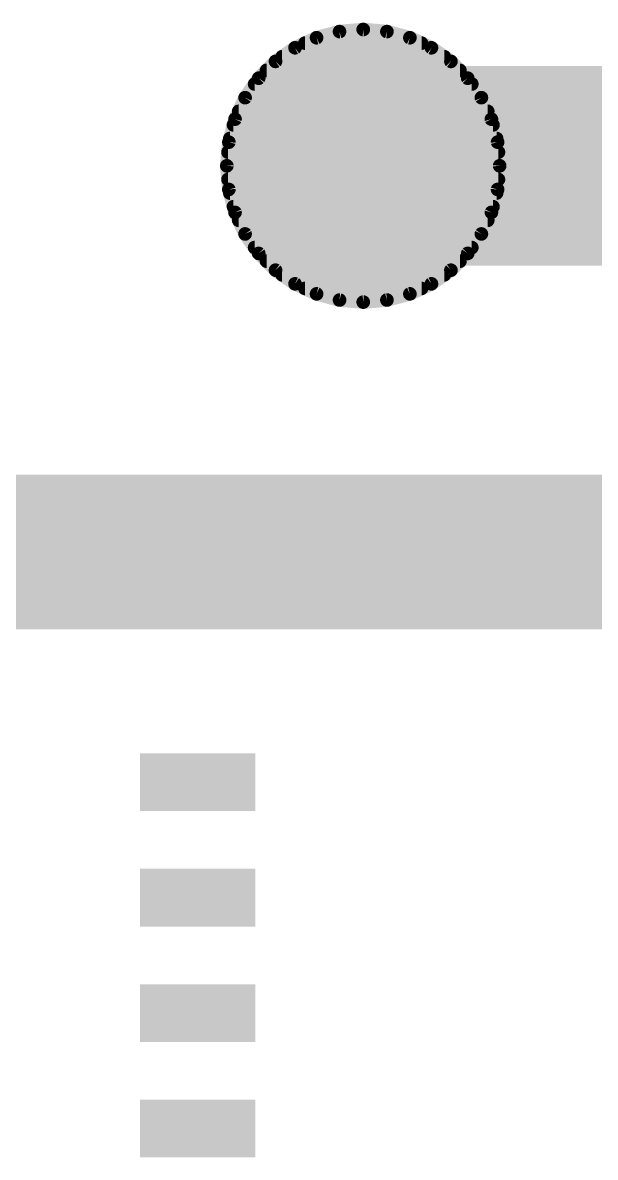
# Model space of a CAD drawing. Extents: x -25.1 to 38.2, y -27.2 to 27.2.
# Drawn here: x -15.74 to -9.45, y 5.59 to 18.08 of the extents above; entities that cross this region are included whole.
import ezdxf

# ---------------------------------------------------------------- set-up
doc = ezdxf.new("R2010")
doc.units = 0
doc.layers.add('29', color=253, linetype='CONTINUOUS')
doc.layers.add('30', color=253, linetype='CONTINUOUS')

# ---------------------------------------------------------------- blocks, each defined once
blk = doc.blocks.new('RECT')
blk.add_solid([(-0.5, -0.5), (0.5, -0.5), (-0.5, 0.5), (0.5, 0.5)])

msp = doc.modelspace()

# ---------------------------------------------------------------- linework, layer by layer
at = {"layer": '29'}
for points, const_width in [([(-12.75, 17.799), (-12.513, 17.9095)], 0.15), ([(-12.513, 17.9095), (-12.2605, 17.9772)], 0.15), ([(-12.2605, 17.9772), (-12, 18)], 0.15), ([(-12, 18), (-11.7395, 17.9772)], 0.15), ([(-11.7395, 17.9772), (-11.487, 17.9095)], 0.15), ([(-11.487, 17.9095), (-11.25, 17.799)], 0.15), ([(-12.9642, 17.6491), (-12.75, 17.799)], 0.15), ([(-12.6407, 17.85), (-11.3593, 17.85)], 0.15), ([(-11.25, 17.799), (-11.0358, 17.6491)], 0.15), ([(-12.8914, 17.7), (-11.1086, 17.7)], 0.15), ([(-13.1491, 17.4642), (-12.9642, 17.6491)], 0.15), ([(-13.0632, 17.55), (-10.9368, 17.55)], 0.15), ([(-11.0358, 17.6491), (-10.8509, 17.4642)], 0.15), ([(-13.299, 17.25), (-13.1491, 17.4642)], 0.15), ([(-10.8509, 17.4642), (-10.701, 17.25)], 0.15), ([(-13.194, 17.4), (-10.806, 17.4)], 0.15), ([(-13.4095, 17.013), (-13.299, 17.25)], 0.15), ([(-13.299, 17.25), (-10.701, 17.25)], 0.15), ([(-10.701, 17.25), (-10.5905, 17.013)], 0.15), ([(-13.369, 17.1), (-10.631, 17.1)], 0.15), ([(-13.4772, 16.7605), (-13.4095, 17.013)], 0.15), ([(-13.4264, 16.95), (-10.5736, 16.95)], 0.15), ([(-10.5905, 17.013), (-10.5228, 16.7605)], 0.15), ([(-13.4666, 16.8), (-10.5334, 16.8)], 0.15), ([(-13.5, 16.5), (-13.4772, 16.7605)], 0.15), ([(-10.5228, 16.7605), (-10.5, 16.5)], 0.15), ([(-13.4869, 16.65), (-10.5131, 16.65)], 0.15), ([(-13.4772, 16.2395), (-13.5, 16.5)], 0.15), ([(-13.5, 16.5), (-10.5, 16.5)], 0.15), ([(-10.5, 16.5), (-10.5228, 16.2395)], 0.15), ([(-13.4869, 16.35), (-10.5131, 16.35)], 0.15), ([(-13.4095, 15.987), (-13.4772, 16.2395)], 0.15), ([(-13.4666, 16.2), (-10.5334, 16.2)], 0.15), ([(-10.5228, 16.2395), (-10.5905, 15.987)], 0.15), ([(-13.4264, 16.05), (-10.5736, 16.05)], 0.15), ([(-13.299, 15.75), (-13.4095, 15.987)], 0.15), ([(-10.5905, 15.987), (-10.701, 15.75)], 0.15), ([(-13.369, 15.9), (-10.631, 15.9)], 0.15), ([(-13.1491, 15.5358), (-13.299, 15.75)], 0.15), ([(-13.299, 15.75), (-10.701, 15.75)], 0.15), ([(-10.701, 15.75), (-10.8509, 15.5358)], 0.15), ([(-13.194, 15.6), (-10.806, 15.6)], 0.15), ([(-12.9642, 15.3509), (-13.1491, 15.5358)], 0.15), ([(-10.8509, 15.5358), (-11.0358, 15.3509)], 0.15), ([(-13.0632, 15.45), (-10.9368, 15.45)], 0.15), ([(-12.75, 15.201), (-12.9642, 15.3509)], 0.15), ([(-12.8914, 15.3), (-11.1086, 15.3)], 0.15), ([(-11.0358, 15.3509), (-11.25, 15.201)], 0.15), ([(-12.513, 15.0905), (-12.75, 15.201)], 0.15), ([(-11.25, 15.201), (-11.487, 15.0905)], 0.15), ([(-12.6407, 15.15), (-11.3593, 15.15)], 0.15), ([(-12.2605, 15.0228), (-12.513, 15.0905)], 0.15), ([(-11.487, 15.0905), (-11.7395, 15.0228)], 0.15), ([(-12, 15), (-12.2605, 15.0228)], 0.15), ([(-11.7395, 15.0228), (-12, 15)], 0.15), ([(-4, 13), (-16, 13)], 0.2), ([(-18.3, 12.8), (-4, 12.8)], 0.2), ([(-18.1, 12.6), (-4, 12.6)], 0.2), ([(-17.9, 12.4), (-4, 12.4)], 0.2), ([(-17.7, 12.2), (-4, 12.2)], 0.2), ([(-17.5, 12), (-4, 12)], 0.2), ([(-17.3, 11.8), (-4, 11.8)], 0.2), ([(-17.1, 11.6), (-4, 11.6)], 0.2), ([(-17, 11.5), (-4, 11.5)], 0.2)]:
    msp.add_lwpolyline(points, dxfattribs=dict(at, const_width=const_width))
at = {"layer": '29', "const_width": 0.075}
for points in [[(-12.5227, 17.9458, 1), (-12.5033, 17.8733)], [(-12.4972, 17.8756, 1), (-12.5289, 17.9435)], [(-12.2637, 18.0146, 1), (-12.2572, 17.9399)], [(-12.2508, 17.941, 1), (-12.2702, 18.0134)], [(-11.9967, 18.0374, 1), (-12.0033, 17.9626)], [(-11.9967, 17.9626, 1), (-12.0033, 18.0374)], [(-11.7298, 18.0134, 1), (-11.7492, 17.941)], [(-11.7428, 17.9399, 1), (-11.7363, 18.0146)], [(-11.4711, 17.9435, 1), (-11.5028, 17.8756)], [(-11.4967, 17.8733, 1), (-11.4773, 17.9458)], [(-12.7658, 17.833, 1), (-12.7342, 17.7651)], [(-12.7285, 17.7683, 1), (-12.7715, 17.8298)], [(-12.6407, 17.8875, 1), (-12.6407, 17.8125)], [(-11.3593, 17.8125, 1), (-11.3593, 17.8875)], [(-11.2285, 17.8298, 1), (-11.2715, 17.7683)], [(-11.2658, 17.7651, 1), (-11.2342, 17.833)], [(-12.8914, 17.7375, 1), (-12.8914, 17.6625)], [(-11.1086, 17.6625, 1), (-11.1086, 17.7375)], [(-13.0632, 17.5875, 1), (-13.0632, 17.5125)], [(-12.9857, 17.6798, 1), (-12.9427, 17.6183)], [(-12.9377, 17.6225, 1), (-12.9907, 17.6756)], [(-11.0093, 17.6756, 1), (-11.0623, 17.6225)], [(-11.0573, 17.6183, 1), (-11.0143, 17.6798)], [(-10.9368, 17.5125, 1), (-10.9368, 17.5875)], [(-13.1756, 17.4907, 1), (-13.1225, 17.4377)], [(-13.1183, 17.4427, 1), (-13.1798, 17.4857)], [(-10.8202, 17.4857, 1), (-10.8817, 17.4427)], [(-10.8775, 17.4377, 1), (-10.8244, 17.4907)], [(-13.194, 17.4375, 1), (-13.194, 17.3625)], [(-10.806, 17.3625, 1), (-10.806, 17.4375)], [(-13.3298, 17.2715, 1), (-13.2683, 17.2285)], [(-13.299, 17.2875, 1), (-13.299, 17.2125)], [(-13.2651, 17.2342, 1), (-13.333, 17.2658)], [(-10.667, 17.2658, 1), (-10.7349, 17.2342)], [(-10.7317, 17.2285, 1), (-10.6702, 17.2715)], [(-10.701, 17.2125, 1), (-10.701, 17.2875)], [(-13.369, 17.1375, 1), (-13.369, 17.0625)], [(-10.631, 17.0625, 1), (-10.631, 17.1375)], [(-13.4264, 16.9875, 1), (-13.4264, 16.9125)], [(-13.4435, 17.0289, 1), (-13.3756, 16.9972)], [(-13.3733, 17.0033, 1), (-13.4458, 17.0227)], [(-10.5542, 17.0227, 1), (-10.6267, 17.0033)], [(-10.6244, 16.9972, 1), (-10.5565, 17.0289)], [(-10.5736, 16.9125, 1), (-10.5736, 16.9875)], [(-13.4666, 16.8375, 1), (-13.4666, 16.7625)], [(-10.5334, 16.7625, 1), (-10.5334, 16.8375)], [(-13.5134, 16.7702, 1), (-13.441, 16.7508)], [(-13.4399, 16.7572, 1), (-13.5146, 16.7637)], [(-10.4854, 16.7637, 1), (-10.5601, 16.7572)], [(-10.559, 16.7508, 1), (-10.4866, 16.7702)], [(-13.4869, 16.6875, 1), (-13.4869, 16.6125)], [(-10.5131, 16.6125, 1), (-10.5131, 16.6875)], [(-13.4626, 16.5033, 1), (-13.5374, 16.4967)], [(-13.5, 16.5375, 1), (-13.5, 16.4625)], [(-13.5374, 16.5033, 1), (-13.4626, 16.4967)], [(-10.4626, 16.4967, 1), (-10.5374, 16.5033)], [(-10.5374, 16.4967, 1), (-10.4626, 16.5033)], [(-10.5, 16.4625, 1), (-10.5, 16.5375)], [(-13.4869, 16.3875, 1), (-13.4869, 16.3125)], [(-10.5131, 16.3125, 1), (-10.5131, 16.3875)], [(-13.441, 16.2492, 1), (-13.5134, 16.2298)], [(-13.5146, 16.2363, 1), (-13.4399, 16.2428)], [(-13.4666, 16.2375, 1), (-13.4666, 16.1625)], [(-10.5601, 16.2428, 1), (-10.4854, 16.2363)], [(-10.4866, 16.2298, 1), (-10.559, 16.2492)], [(-10.5334, 16.1625, 1), (-10.5334, 16.2375)], [(-13.4264, 16.0875, 1), (-13.4264, 16.0125)], [(-10.5736, 16.0125, 1), (-10.5736, 16.0875)], [(-13.3756, 16.0028, 1), (-13.4435, 15.9711)], [(-13.4458, 15.9773, 1), (-13.3733, 15.9967)], [(-10.6267, 15.9967, 1), (-10.5542, 15.9773)], [(-10.5565, 15.9711, 1), (-10.6244, 16.0028)], [(-13.369, 15.9375, 1), (-13.369, 15.8625)], [(-10.631, 15.8625, 1), (-10.631, 15.9375)], [(-13.2683, 15.7715, 1), (-13.3298, 15.7285)], [(-13.299, 15.7875, 1), (-13.299, 15.7125)], [(-13.333, 15.7342, 1), (-13.2651, 15.7658)], [(-10.7349, 15.7658, 1), (-10.667, 15.7342)], [(-10.6702, 15.7285, 1), (-10.7317, 15.7715)], [(-10.701, 15.7125, 1), (-10.701, 15.7875)], [(-13.194, 15.6375, 1), (-13.194, 15.5625)], [(-13.1225, 15.5623, 1), (-13.1756, 15.5093)], [(-10.8244, 15.5093, 1), (-10.8775, 15.5623)], [(-10.806, 15.5625, 1), (-10.806, 15.6375)], [(-13.1798, 15.5143, 1), (-13.1183, 15.5573)], [(-13.0632, 15.4875, 1), (-13.0632, 15.4125)], [(-10.9368, 15.4125, 1), (-10.9368, 15.4875)], [(-10.8817, 15.5573, 1), (-10.8202, 15.5143)], [(-12.9427, 15.3817, 1), (-12.9857, 15.3202)], [(-12.9907, 15.3244, 1), (-12.9377, 15.3775)], [(-12.8914, 15.3375, 1), (-12.8914, 15.2625)], [(-11.1086, 15.2625, 1), (-11.1086, 15.3375)], [(-11.0623, 15.3775, 1), (-11.0093, 15.3244)], [(-11.0143, 15.3202, 1), (-11.0573, 15.3817)], [(-12.7342, 15.2349, 1), (-12.7658, 15.167)], [(-12.7715, 15.1702, 1), (-12.7285, 15.2317)], [(-11.2715, 15.2317, 1), (-11.2285, 15.1702)], [(-11.2342, 15.167, 1), (-11.2658, 15.2349)], [(-12.6407, 15.1875, 1), (-12.6407, 15.1125)], [(-12.5033, 15.1267, 1), (-12.5227, 15.0542)], [(-12.5289, 15.0565, 1), (-12.4972, 15.1244)], [(-11.5028, 15.1244, 1), (-11.4711, 15.0565)], [(-11.4773, 15.0542, 1), (-11.4967, 15.1267)], [(-11.3593, 15.1125, 1), (-11.3593, 15.1875)], [(-12.2572, 15.0601, 1), (-12.2637, 14.9854)], [(-12.2702, 14.9866, 1), (-12.2508, 15.059)], [(-12.0033, 15.0374, 1), (-11.9967, 14.9626)], [(-12.0033, 14.9626, 1), (-11.9967, 15.0374)], [(-11.7492, 15.059, 1), (-11.7298, 14.9866)], [(-11.7363, 14.9854, 1), (-11.7428, 15.0601)]]:
    msp.add_lwpolyline(points, format="xyb", dxfattribs=at)
at = {"layer": '30'}
for points, const_width in [([(-12.513, 17.9095), (-12.75, 17.799)], 0.15), ([(-12.2605, 17.9772), (-12.513, 17.9095)], 0.15), ([(-12, 18), (-12.2605, 17.9772)], 0.15), ([(-11.7395, 17.9772), (-12, 18)], 0.15), ([(-11.487, 17.9095), (-11.7395, 17.9772)], 0.15), ([(-11.25, 17.799), (-11.487, 17.9095)], 0.15), ([(-12.75, 17.799), (-12.9642, 17.6491)], 0.15), ([(-12.6407, 17.85), (-11.3593, 17.85)], 0.15), ([(-11.0358, 17.6491), (-11.25, 17.799)], 0.15), ([(-12.8914, 17.7), (-11.1086, 17.7)], 0.15), ([(-12.9642, 17.6491), (-13.1491, 17.4642)], 0.15), ([(-13.0632, 17.55), (-10.9368, 17.55)], 0.15), ([(-10.8509, 17.4642), (-11.0358, 17.6491)], 0.15), ([(-13.1491, 17.4642), (-13.299, 17.25)], 0.15), ([(-12.5, 17.366), (-12.342, 17.4397)], 0.2), ([(-12.4271, 17.4), (-8.65, 17.4)], 0.2), ([(-12.342, 17.4397), (-12.1736, 17.4848)], 0.2), ([(-12.1736, 17.4848), (-12, 17.5)], 0.2), ([(-12, 17.5), (-8.75, 17.5)], 0.2), ([(-10.701, 17.25), (-10.8509, 17.4642)], 0.15), ([(-13.194, 17.4), (-10.806, 17.4)], 0.15), ([(-12.766, 17.1428), (-12.6428, 17.266)], 0.2), ([(-12.6428, 17.266), (-12.5, 17.366)], 0.2), ([(-13.299, 17.25), (-13.4095, 17.013)], 0.15), ([(-13.299, 17.25), (-10.701, 17.25)], 0.15), ([(-12.866, 17), (-12.766, 17.1428)], 0.2), ([(-12.7088, 17.2), (-8.45, 17.2)], 0.2), ([(-10.5905, 17.013), (-10.701, 17.25)], 0.15), ([(-13.369, 17.1), (-10.631, 17.1)], 0.15), ([(-13.4095, 17.013), (-13.4772, 16.7605)], 0.15), ([(-13.4264, 16.95), (-10.5736, 16.95)], 0.15), ([(-12.9397, 16.842), (-12.866, 17)], 0.2), ([(-12.866, 17), (-8.25, 17)], 0.2), ([(-10.5228, 16.7605), (-10.5905, 17.013)], 0.15), ([(-13.4666, 16.8), (-10.5334, 16.8)], 0.15), ([(-12.9848, 16.6736), (-12.9397, 16.842)], 0.2), ([(-12.951, 16.8), (-8.05, 16.8)], 0.2), ([(-13.4772, 16.7605), (-13.5, 16.5)], 0.15), ([(-13, 16.5), (-12.9848, 16.6736)], 0.2), ([(-10.5, 16.5), (-10.5228, 16.7605)], 0.15), ([(-13.4869, 16.65), (-10.5131, 16.65)], 0.15), ([(-12.9913, 16.6), (-7.85, 16.6)], 0.2), ([(-13.5, 16.5), (-13.4772, 16.2395)], 0.15), ([(-13.5, 16.5), (-10.5, 16.5)], 0.15), ([(-12.9848, 16.3264), (-13, 16.5)], 0.2), ([(-12.9913, 16.4), (-7.65, 16.4)], 0.2), ([(-10.5228, 16.2395), (-10.5, 16.5)], 0.15), ([(-13.4869, 16.35), (-10.5131, 16.35)], 0.15), ([(-12.9397, 16.158), (-12.9848, 16.3264)], 0.2), ([(-13.4772, 16.2395), (-13.4095, 15.987)], 0.15), ([(-13.4666, 16.2), (-10.5334, 16.2)], 0.15), ([(-12.951, 16.2), (-7.45, 16.2)], 0.2), ([(-12.866, 16), (-12.9397, 16.158)], 0.2), ([(-10.5905, 15.987), (-10.5228, 16.2395)], 0.15), ([(-13.4264, 16.05), (-10.5736, 16.05)], 0.15), ([(-13.4095, 15.987), (-13.299, 15.75)], 0.15), ([(-12.766, 15.8572), (-12.866, 16)], 0.2), ([(-12.866, 16), (-7.25, 16)], 0.2), ([(-10.701, 15.75), (-10.5905, 15.987)], 0.15), ([(-13.369, 15.9), (-10.631, 15.9)], 0.15), ([(-12.6428, 15.734), (-12.766, 15.8572)], 0.2), ([(-12.7088, 15.8), (-7.05, 15.8)], 0.2), ([(-13.299, 15.75), (-13.1491, 15.5358)], 0.15), ([(-13.299, 15.75), (-10.701, 15.75)], 0.15), ([(-12.5, 15.634), (-12.6428, 15.734)], 0.2), ([(-10.8509, 15.5358), (-10.701, 15.75)], 0.15), ([(-13.194, 15.6), (-10.806, 15.6)], 0.15), ([(-13.1491, 15.5358), (-12.9642, 15.3509)], 0.15), ([(-12.342, 15.5603), (-12.5, 15.634)], 0.2), ([(-12.4271, 15.6), (-6.85, 15.6)], 0.2), ([(-12.1736, 15.5152), (-12.342, 15.5603)], 0.2), ([(-12, 15.5), (-12.1736, 15.5152)], 0.2), ([(-11.0358, 15.3509), (-10.8509, 15.5358)], 0.15), ([(-13.0632, 15.45), (-10.9368, 15.45)], 0.15), ([(-9, 15.5), (-12, 15.5)], 0.2), ([(-12.9642, 15.3509), (-12.75, 15.201)], 0.15), ([(-12.8914, 15.3), (-11.1086, 15.3)], 0.15), ([(-11.25, 15.201), (-11.0358, 15.3509)], 0.15), ([(-12.75, 15.201), (-12.513, 15.0905)], 0.15), ([(-11.487, 15.0905), (-11.25, 15.201)], 0.15), ([(-12.6407, 15.15), (-11.3593, 15.15)], 0.15), ([(-12.513, 15.0905), (-12.2605, 15.0228)], 0.15), ([(-11.7395, 15.0228), (-11.487, 15.0905)], 0.15), ([(-12.2605, 15.0228), (-12, 15)], 0.15), ([(-12, 15), (-11.7395, 15.0228)], 0.15)]:
    msp.add_lwpolyline(points, dxfattribs=dict(at, const_width=const_width))
for points, const_width in [([(-12.5227, 17.9458, 1), (-12.5033, 17.8733)], 0.075), ([(-12.4972, 17.8756, 1), (-12.5289, 17.9435)], 0.075), ([(-12.2637, 18.0146, 1), (-12.2572, 17.9399)], 0.075), ([(-12.2508, 17.941, 1), (-12.2702, 18.0134)], 0.075), ([(-11.9967, 18.0374, 1), (-12.0033, 17.9626)], 0.075), ([(-11.9967, 17.9626, 1), (-12.0033, 18.0374)], 0.075), ([(-11.7298, 18.0134, 1), (-11.7492, 17.941)], 0.075), ([(-11.7428, 17.9399, 1), (-11.7363, 18.0146)], 0.075), ([(-11.4711, 17.9435, 1), (-11.5028, 17.8756)], 0.075), ([(-11.4967, 17.8733, 1), (-11.4773, 17.9458)], 0.075), ([(-12.7658, 17.833, 1), (-12.7342, 17.7651)], 0.075), ([(-12.7285, 17.7683, 1), (-12.7715, 17.8298)], 0.075), ([(-12.6407, 17.8875, 1), (-12.6407, 17.8125)], 0.075), ([(-11.3593, 17.8125, 1), (-11.3593, 17.8875)], 0.075), ([(-11.2285, 17.8298, 1), (-11.2715, 17.7683)], 0.075), ([(-11.2658, 17.7651, 1), (-11.2342, 17.833)], 0.075), ([(-12.8914, 17.7375, 1), (-12.8914, 17.6625)], 0.075), ([(-11.1086, 17.6625, 1), (-11.1086, 17.7375)], 0.075), ([(-13.0632, 17.5875, 1), (-13.0632, 17.5125)], 0.075), ([(-12.9857, 17.6798, 1), (-12.9427, 17.6183)], 0.075), ([(-12.9377, 17.6225, 1), (-12.9907, 17.6756)], 0.075), ([(-11.0093, 17.6756, 1), (-11.0623, 17.6225)], 0.075), ([(-11.0573, 17.6183, 1), (-11.0143, 17.6798)], 0.075), ([(-10.9368, 17.5125, 1), (-10.9368, 17.5875)], 0.075), ([(-13.1756, 17.4907, 1), (-13.1225, 17.4377)], 0.075), ([(-13.1183, 17.4427, 1), (-13.1798, 17.4857)], 0.075), ([(-12.4271, 17.45, 1), (-12.4271, 17.35)], 0.1), ([(-12.355, 17.488, 1), (-12.3291, 17.3914)], 0.1), ([(-12.3209, 17.3944, 1), (-12.3631, 17.485)], 0.1), ([(-12.178, 17.5346, 1), (-12.1693, 17.435)], 0.1), ([(-12.1607, 17.4365, 1), (-12.1866, 17.5331)], 0.1), ([(-12, 17.55, 1), (-12, 17.45)], 0.1), ([(-11.9956, 17.4502, 1), (-12.0044, 17.5498)], 0.1), ([(-10.8202, 17.4857, 1), (-10.8817, 17.4427)], 0.075), ([(-10.8775, 17.4377, 1), (-10.8244, 17.4907)], 0.075), ([(-13.194, 17.4375, 1), (-13.194, 17.3625)], 0.075), ([(-12.6074, 17.2307, 1), (-12.6781, 17.3014)], 0.1), ([(-12.5211, 17.4113, 1), (-12.4789, 17.3207)], 0.1), ([(-12.4713, 17.3251, 1), (-12.5287, 17.407)], 0.1), ([(-10.806, 17.3625, 1), (-10.806, 17.4375)], 0.075), ([(-13.3298, 17.2715, 1), (-13.2683, 17.2285)], 0.075), ([(-13.299, 17.2875, 1), (-13.299, 17.2125)], 0.075), ([(-13.2651, 17.2342, 1), (-13.333, 17.2658)], 0.075), ([(-12.7251, 17.1141, 1), (-12.807, 17.1715)], 0.1), ([(-12.7088, 17.25, 1), (-12.7088, 17.15)], 0.1), ([(-12.6715, 17.307, 1), (-12.6141, 17.2251)], 0.1), ([(-10.667, 17.2658, 1), (-10.7349, 17.2342)], 0.075), ([(-10.7317, 17.2285, 1), (-10.6702, 17.2715)], 0.075), ([(-10.701, 17.2125, 1), (-10.701, 17.2875)], 0.075), ([(-13.369, 17.1375, 1), (-13.369, 17.0625)], 0.075), ([(-12.8014, 17.1781, 1), (-12.7307, 17.1074)], 0.1), ([(-10.631, 17.0625, 1), (-10.631, 17.1375)], 0.075), ([(-13.4264, 16.9875, 1), (-13.4264, 16.9125)], 0.075), ([(-13.4435, 17.0289, 1), (-13.3756, 16.9972)], 0.075), ([(-13.3733, 17.0033, 1), (-13.4458, 17.0227)], 0.075), ([(-12.907, 17.0287, 1), (-12.8251, 16.9713)], 0.1), ([(-12.866, 17.05, 1), (-12.866, 16.95)], 0.1), ([(-12.8207, 16.9789, 1), (-12.9113, 17.0211)], 0.1), ([(-10.5542, 17.0227, 1), (-10.6267, 17.0033)], 0.075), ([(-10.6244, 16.9972, 1), (-10.5565, 17.0289)], 0.075), ([(-10.5736, 16.9125, 1), (-10.5736, 16.9875)], 0.075), ([(-13.4666, 16.8375, 1), (-13.4666, 16.7625)], 0.075), ([(-12.951, 16.85, 1), (-12.951, 16.75)], 0.1), ([(-12.985, 16.8631, 1), (-12.8944, 16.8209)], 0.1), ([(-12.8914, 16.8291, 1), (-12.988, 16.855)], 0.1), ([(-10.5334, 16.7625, 1), (-10.5334, 16.8375)], 0.075), ([(-13.5134, 16.7702, 1), (-13.441, 16.7508)], 0.075), ([(-13.4399, 16.7572, 1), (-13.5146, 16.7637)], 0.075), ([(-13.0331, 16.6866, 1), (-12.9365, 16.6607)], 0.1), ([(-12.935, 16.6693, 1), (-13.0346, 16.678)], 0.1), ([(-10.4854, 16.7637, 1), (-10.5601, 16.7572)], 0.075), ([(-10.559, 16.7508, 1), (-10.4866, 16.7702)], 0.075), ([(-13.4869, 16.6875, 1), (-13.4869, 16.6125)], 0.075), ([(-12.9913, 16.65, 1), (-12.9913, 16.55)], 0.1), ([(-10.5131, 16.6125, 1), (-10.5131, 16.6875)], 0.075), ([(-13.4626, 16.5033, 1), (-13.5374, 16.4967)], 0.075), ([(-13.5, 16.5375, 1), (-13.5, 16.4625)], 0.075), ([(-13.5374, 16.5033, 1), (-13.4626, 16.4967)], 0.075), ([(-12.9502, 16.5044, 1), (-13.0498, 16.4956)], 0.1), ([(-13.0498, 16.5044, 1), (-12.9502, 16.4956)], 0.1), ([(-12.9913, 16.45, 1), (-12.9913, 16.35)], 0.1), ([(-10.4626, 16.4967, 1), (-10.5374, 16.5033)], 0.075), ([(-10.5374, 16.4967, 1), (-10.4626, 16.5033)], 0.075), ([(-10.5, 16.4625, 1), (-10.5, 16.5375)], 0.075), ([(-13.4869, 16.3875, 1), (-13.4869, 16.3125)], 0.075), ([(-12.9365, 16.3393, 1), (-13.0331, 16.3134)], 0.1), ([(-13.0346, 16.322, 1), (-12.935, 16.3307)], 0.1), ([(-10.5131, 16.3125, 1), (-10.5131, 16.3875)], 0.075), ([(-13.441, 16.2492, 1), (-13.5134, 16.2298)], 0.075), ([(-13.5146, 16.2363, 1), (-13.4399, 16.2428)], 0.075), ([(-13.4666, 16.2375, 1), (-13.4666, 16.1625)], 0.075), ([(-12.951, 16.25, 1), (-12.951, 16.15)], 0.1), ([(-12.8944, 16.1791, 1), (-12.985, 16.1369)], 0.1), ([(-10.5601, 16.2428, 1), (-10.4854, 16.2363)], 0.075), ([(-10.4866, 16.2298, 1), (-10.559, 16.2492)], 0.075), ([(-10.5334, 16.1625, 1), (-10.5334, 16.2375)], 0.075), ([(-13.4264, 16.0875, 1), (-13.4264, 16.0125)], 0.075), ([(-12.988, 16.145, 1), (-12.8914, 16.1709)], 0.1), ([(-10.5736, 16.0125, 1), (-10.5736, 16.0875)], 0.075), ([(-13.3756, 16.0028, 1), (-13.4435, 15.9711)], 0.075), ([(-13.4458, 15.9773, 1), (-13.3733, 15.9967)], 0.075), ([(-12.8251, 16.0287, 1), (-12.907, 15.9713)], 0.1), ([(-12.866, 16.05, 1), (-12.866, 15.95)], 0.1), ([(-12.9113, 15.9789, 1), (-12.8207, 16.0211)], 0.1), ([(-10.6267, 15.9967, 1), (-10.5542, 15.9773)], 0.075), ([(-10.5565, 15.9711, 1), (-10.6244, 16.0028)], 0.075), ([(-13.369, 15.9375, 1), (-13.369, 15.8625)], 0.075), ([(-12.7307, 15.8926, 1), (-12.8014, 15.8219)], 0.1), ([(-12.807, 15.8285, 1), (-12.7251, 15.8859)], 0.1), ([(-12.7088, 15.85, 1), (-12.7088, 15.75)], 0.1), ([(-10.631, 15.8625, 1), (-10.631, 15.9375)], 0.075), ([(-13.2683, 15.7715, 1), (-13.3298, 15.7285)], 0.075), ([(-13.299, 15.7875, 1), (-13.299, 15.7125)], 0.075), ([(-13.333, 15.7342, 1), (-13.2651, 15.7658)], 0.075), ([(-12.6141, 15.7749, 1), (-12.6715, 15.693)], 0.1), ([(-12.6781, 15.6986, 1), (-12.6074, 15.7693)], 0.1), ([(-10.7349, 15.7658, 1), (-10.667, 15.7342)], 0.075), ([(-10.6702, 15.7285, 1), (-10.7317, 15.7715)], 0.075), ([(-10.701, 15.7125, 1), (-10.701, 15.7875)], 0.075), ([(-13.194, 15.6375, 1), (-13.194, 15.5625)], 0.075), ([(-13.1225, 15.5623, 1), (-13.1756, 15.5093)], 0.075), ([(-12.4789, 15.6793, 1), (-12.5211, 15.5887)], 0.1), ([(-12.5287, 15.593, 1), (-12.4713, 15.6749)], 0.1), ([(-12.4271, 15.65, 1), (-12.4271, 15.55)], 0.1), ([(-12.3291, 15.6086, 1), (-12.355, 15.512)], 0.1), ([(-12.3631, 15.515, 1), (-12.3209, 15.6056)], 0.1), ([(-12.1693, 15.565, 1), (-12.178, 15.4654)], 0.1), ([(-12.1866, 15.4669, 1), (-12.1607, 15.5635)], 0.1), ([(-10.8244, 15.5093, 1), (-10.8775, 15.5623)], 0.075), ([(-10.806, 15.5625, 1), (-10.806, 15.6375)], 0.075), ([(-13.1798, 15.5143, 1), (-13.1183, 15.5573)], 0.075), ([(-13.0632, 15.4875, 1), (-13.0632, 15.4125)], 0.075), ([(-12, 15.55, 1), (-12, 15.45)], 0.1), ([(-12.0044, 15.4502, 1), (-11.9956, 15.5498)], 0.1), ([(-10.9368, 15.4125, 1), (-10.9368, 15.4875)], 0.075), ([(-10.8817, 15.5573, 1), (-10.8202, 15.5143)], 0.075), ([(-12.9427, 15.3817, 1), (-12.9857, 15.3202)], 0.075), ([(-12.9907, 15.3244, 1), (-12.9377, 15.3775)], 0.075), ([(-12.8914, 15.3375, 1), (-12.8914, 15.2625)], 0.075), ([(-11.1086, 15.2625, 1), (-11.1086, 15.3375)], 0.075), ([(-11.0623, 15.3775, 1), (-11.0093, 15.3244)], 0.075), ([(-11.0143, 15.3202, 1), (-11.0573, 15.3817)], 0.075), ([(-12.7342, 15.2349, 1), (-12.7658, 15.167)], 0.075), ([(-12.7715, 15.1702, 1), (-12.7285, 15.2317)], 0.075), ([(-11.2715, 15.2317, 1), (-11.2285, 15.1702)], 0.075), ([(-11.2342, 15.167, 1), (-11.2658, 15.2349)], 0.075), ([(-12.6407, 15.1875, 1), (-12.6407, 15.1125)], 0.075), ([(-12.5033, 15.1267, 1), (-12.5227, 15.0542)], 0.075), ([(-12.5289, 15.0565, 1), (-12.4972, 15.1244)], 0.075), ([(-11.5028, 15.1244, 1), (-11.4711, 15.0565)], 0.075), ([(-11.4773, 15.0542, 1), (-11.4967, 15.1267)], 0.075), ([(-11.3593, 15.1125, 1), (-11.3593, 15.1875)], 0.075), ([(-12.2572, 15.0601, 1), (-12.2637, 14.9854)], 0.075), ([(-12.2702, 14.9866, 1), (-12.2508, 15.059)], 0.075), ([(-12.0033, 15.0374, 1), (-11.9967, 14.9626)], 0.075), ([(-12.0033, 14.9626, 1), (-11.9967, 15.0374)], 0.075), ([(-11.7492, 15.059, 1), (-11.7298, 14.9866)], 0.075), ([(-11.7363, 14.9854, 1), (-11.7428, 15.0601)], 0.075)]:
    msp.add_lwpolyline(points, format="xyb", dxfattribs=dict(at, const_width=const_width))

# ---------------------------------------------------------------- block references
at = {"layer": '30', "xscale": 1.27, "yscale": 0.635}
for p in [(-13.82, 9.715), (-13.82, 8.445), (-13.82, 7.175), (-13.82, 5.905)]:
    msp.add_blockref('RECT', p, dxfattribs=at)

doc.saveas('drawing.dxf')
